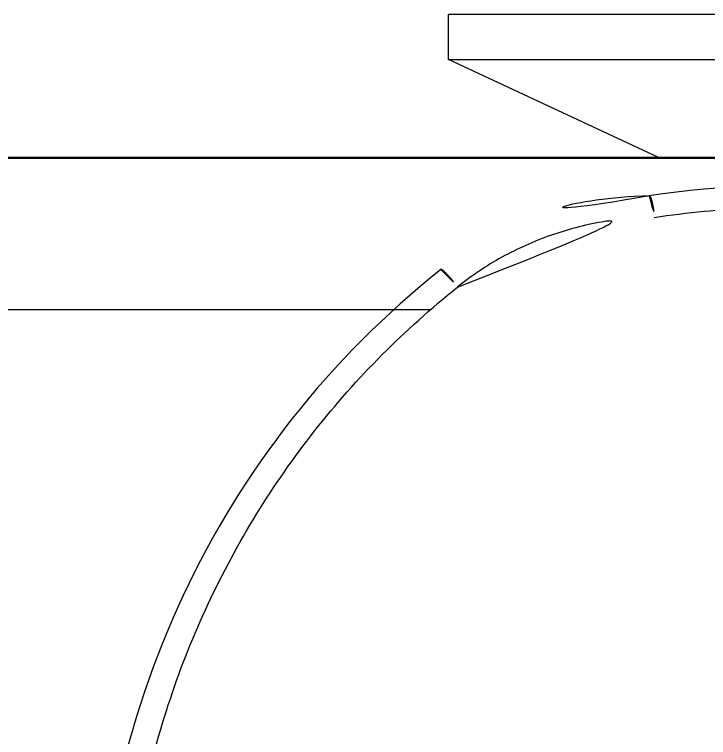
# Model space of a CAD drawing. Extents: x 16296684858 to 16296688009, y -37409618718 to -37409616409.
# Drawn here: x 16296685675.73 to 16296685716.58, y -37409616612.51 to -37409616569.94 of the extents above; entities that cross this region are included whole.
import ezdxf

# ---------------------------------------------------------------- set-up
doc = ezdxf.new("R2010")
doc.units = 0
doc.header["$LTSCALE"] = 10
doc.header["$MEASUREMENT"] = 0
doc.layers.get('0').update_dxf_attribs({"linetype": 'CONTINUOUS'})

msp = doc.modelspace()

# ---------------------------------------------------------------- linework, layer by layer
at = {"color": 7, "linetype": 'Continuous'}
for p, q in [((16296685701.28178, -37409616572.602707), (16296685701.28178, -37409616569.943497)), ((16296685755.789761, -37409616569.943497), (16296685701.28204, -37409616569.943497)), ((16296685713.59285, -37409616578.347878), (16296685701.28178, -37409616572.602707)), ((16296685701.28178, -37409616572.602707), (16296685755.79002, -37409616572.602707)), ((16296685549.540279, -37409616578.347878), (16296685796.035919, -37409616578.347878)), ((16296685549.58963, -37409616578.397217), (16296685796.03594, -37409616578.397217)), ((16296685700.211029, -37409616587.326157), (16296685549.65909, -37409616587.326157))]:
    msp.add_line(p, q, dxfattribs=at)
for centre, radius, start, end in [((16296685713.26358, -37409616600.620743), 20, 90.5323267, 128.4656351), ((16296685734.10837, -37409616626.858414), 53.51, 128.4656351, 234.1344204)]:
    msp.add_arc(centre, radius, start, end, dxfattribs=at)
for points, knots in [([(16296685763.19788, -37409616576.171066), (16296685751.59664, -37409616577.651573), (16296685741.60854, -37409616578.778931), (16296685727.325279, -37409616579.885338), (16296685717.386101, -37409616579.968803), (16296685713.074619, -37409616580.621643)], [0, 0, 0, 0, 0.32265881, 0.703660028, 1, 1, 1, 1]), ([(16296685713.37944, -37409616581.888542), (16296685714.35343, -37409616581.748016), (16296685716.31002, -37409616581.504387), (16296685719.26441, -37409616581.298729), (16296685722.23171, -37409616581.185959), (16296685725.208691, -37409616581.084976), (16296685728.193029, -37409616580.953331), (16296685731.182859, -37409616580.795326), (16296685734.175871, -37409616580.609093), (16296685738.167669, -37409616580.30822), (16296685743.151939, -37409616579.849579), (16296685749.122181, -37409616579.220871), (16296685755.071541, -37409616578.498169), (16296685759.024321, -37409616577.945221), (16296685763.04953, -37409616577.489754)], [0, 0, 0, 0, 0.061722633, 0.123607481, 0.185686334, 0.247966739, 0.310435876, 0.373047191, 0.435753453, 0.498521121, 0.624122107, 0.749678321, 0.875044319, 1, 1, 1, 1]), ([(16296685713.07777, -37409616580.621613), (16296685713.096741, -37409616580.621437), (16296685713.14259, -37409616580.654083), (16296685713.216299, -37409616580.786072), (16296685713.29385, -37409616581.053413), (16296685713.356899, -37409616581.442947), (16296685713.37697, -37409616581.736313), (16296685713.37944, -37409616581.88855)], [0, 0, 0, 0, 0.042580823, 0.11250427, 0.341984697, 0.658249417, 1, 1, 1, 1]), ([(16296685701.79969, -37409616585.990181), (16296685702.62088, -37409616585.336708), (16296685703.933001, -37409616584.452927), (16296685705.808411, -37409616583.516869), (16296685707.265289, -37409616582.940643), (16296685708.757561, -37409616582.475159), (16296685710.787109, -37409616582.03495), (16296685712.34445, -37409616581.895988), (16296685713.37944, -37409616581.888542)], [0, 0, 0, 0, 0.251743916, 0.377188199, 0.502301422, 0.627151576, 0.751722477, 1, 1, 1, 1]), ([(16296685700.822639, -37409616584.961143), (16296685700.834629, -37409616584.951622), (16296685700.890329, -37409616584.97007), (16296685700.96237, -37409616585.023987), (16296685701.075159, -37409616585.121422), (16296685701.263, -37409616585.312767), (16296685701.514071, -37409616585.603363), (16296685701.706829, -37409616585.857079), (16296685701.79969, -37409616585.990181)], [0, 0, 0, 0, 0.031927056, 0.098955659, 0.201853811, 0.335390945, 0.661484526, 1, 1, 1, 1]), ([(16296685703.684589, -37409616669.150543), (16296685702.083851, -37409616667.962044), (16296685698.986839, -37409616665.439552), (16296685694.81002, -37409616661.140511), (16296685691.16921, -37409616656.375511), (16296685688.597139, -37409616652.083473), (16296685686.83886, -37409616648.487999), (16296685685.67975, -37409616645.712219), (16296685684.682529, -37409616642.870453), (16296685683.56646, -37409616639.00843), (16296685682.57925, -37409616634.066689), (16296685682.08709, -37409616628.037437), (16296685682.307091, -37409616621.991783), (16296685683.217421, -37409616616.017532), (16296685684.79352, -37409616610.194023), (16296685687.025379, -37409616604.602661), (16296685689.87623, -37409616599.315941), (16296685693.300949, -37409616594.393692), (16296685697.275419, -37409616589.90889), (16296685700.252951, -37409616587.247231), (16296685701.79969, -37409616585.990181)], [0, 0, 0, 0, 0.062264567, 0.124479843, 0.18675051, 0.249137433, 0.280392363, 0.311687237, 0.343024191, 0.374394797, 0.437182555, 0.500037628, 0.562892093, 0.625684238, 0.688367008, 0.750896719, 0.813282305, 0.875548231, 0.937753655, 1, 1, 1, 1])]:
    msp.add_open_spline(points, degree=3, knots=knots, dxfattribs=at)

doc.saveas('drawing.dxf')
